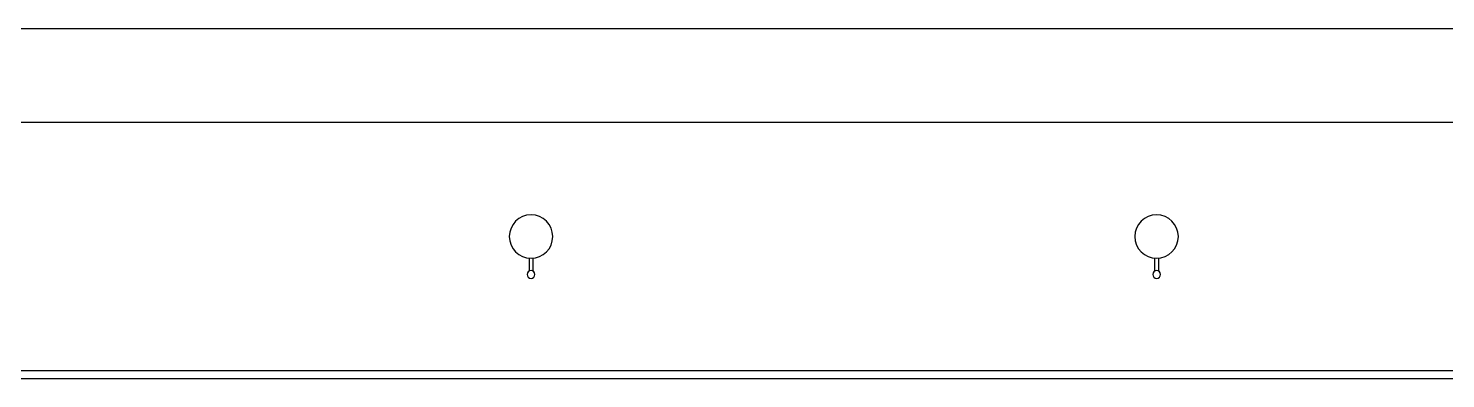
# Model space of a CAD drawing. Header units: millimetres. Extents: x 2128 to 2646, y 1972 to 2207.
# Drawn here: x 2316.61 to 2334.74, y 1998.65 to 2003.14 of the extents above; entities that cross this region are included whole.
import ezdxf

# ---------------------------------------------------------------- set-up
doc = ezdxf.new("R2010")
doc.units = ezdxf.units.MM
for name, color, linetype in [('ar-alambrado', 2, 'Continuous'), ('AR-CALÇADA', 1, 'Continuous'), ('AR-ILUMINAÇÃO-JARDIM', 1, 'Continuous')]:
    doc.layers.add(name, color=color, linetype=linetype)

# ---------------------------------------------------------------- blocks, each defined once
blk = doc.blocks.new('Poste Jardim')
at = {"layer": 'AR-ILUMINAÇÃO-JARDIM'}
for p, q in [((-0.025, 0.109), (-0.025, 0.274)), ((0.025, 0.109), (0.025, 0.274))]:
    blk.add_line(p, q, dxfattribs=at)
for centre, radius in [((0, 0.318), 0.05), ((0, 0.318), 0.05), ((0, -0.167), 0.278)]:
    blk.add_circle(centre, radius, dxfattribs=at)

msp = doc.modelspace()

# ---------------------------------------------------------------- linework, layer by layer
at = {"layer": 'ar-alambrado'}
for p, q in [((2448.341, 1998.654), (2253.986, 1998.654)), ((2448.241, 1998.754), (2254.086, 1998.754))]:
    msp.add_line(p, q, dxfattribs=at)
at = {"layer": 'AR-CALÇADA'}
for p, q in [((2308.875, 2003.14), (2442.811, 2003.13)), ((2308.797, 2001.94), (2448.241, 2001.94))]:
    msp.add_line(p, q, dxfattribs=at)

# ---------------------------------------------------------------- block references
at = {"layer": 'AR-ILUMINAÇÃO-JARDIM', "xscale": -1, "rotation": 180}
for p in [(2323.04, 2000.307), (2331.04, 2000.307)]:
    msp.add_blockref('Poste Jardim', p, dxfattribs=at)

doc.saveas('drawing.dxf')
